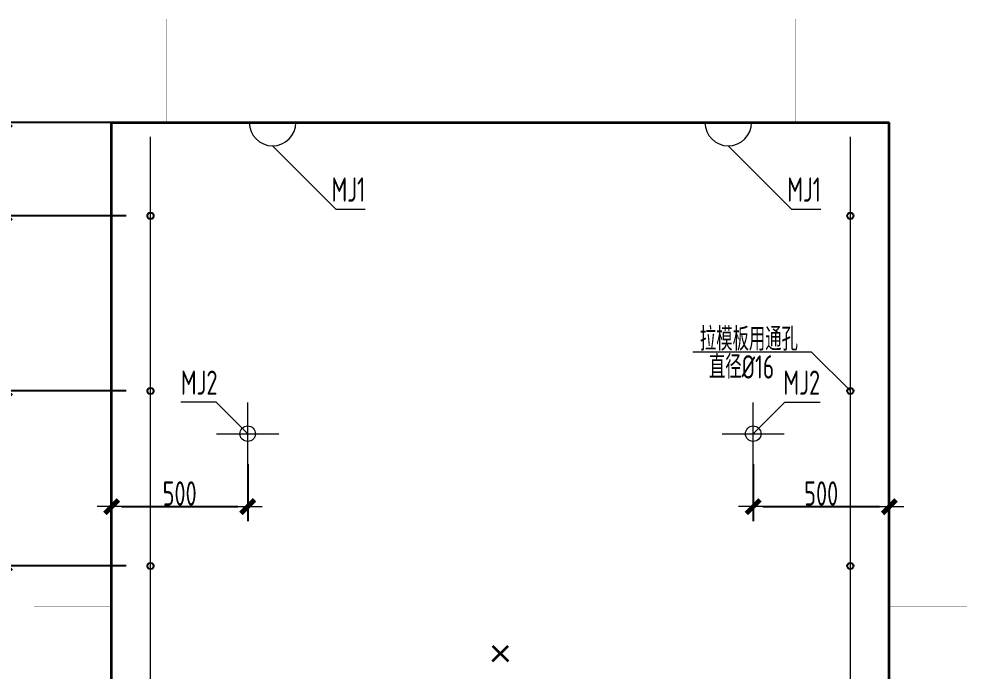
# Model space of a CAD drawing. Extents: x -85320 to 1679916, y -1321939 to 627.
# Drawn here: x 1211000 to 1220754, y -843974 to -837270 of the extents above; entities that cross this region are included whole.
import ezdxf
from ezdxf.enums import TextEntityAlignment as Align

# ---------------------------------------------------------------- set-up
doc = ezdxf.new("R2010")
doc.units = 0
doc.header["$LTSCALE"] = 1000
for name, color, linetype in [('S_WALL', 9, 'Continuous'), ('套筒垫片', 7, 'Continuous'), ('拉模', 7, 'Continuous'), ('详图符号', 7, 'Continuous')]:
    doc.layers.add(name, color=color, linetype=linetype)
for name, color, linetype, lineweight in [('直线', 7, 'Continuous', 18), ('预制墙埋件', 8, 'Continuous', 18), ('预制墙墙身水平筋', 130, 'Continuous', 18), ('预制墙墙身纵向受力筋', 1, 'Continuous', 18), ('预制墙详图标注', 3, 'Continuous', 18), ('预制墙详图轮廓', 3, 'Continuous', 35)]:
    doc.layers.add(name, color=color, linetype=linetype, lineweight=lineweight)
doc.styles.add('TSSD_Dimension', font='tssdeng.shx', dxfattribs={"width": 0.7, "bigfont": 'hztxt.shx'})
doc.styles.add('TSSD_Num', font='tssdeng.shx', dxfattribs={"width": 0.7, "bigfont": 'hztxt.shx'})
doc.styles.add('样式 1', font='yjkeng.shx', dxfattribs={"width": 0.7, "bigfont": 'yjkchn.shx'})
doc.dimstyles.new('标注', dxfattribs={"dimtxt": 300, "dimasz": 100, "dimexe": 100, "dimexo": 250, "dimgap": 100, "dimtad": 1, "dimdec": 0, "dimlfac": 0.25, "dimzin": 0, "dimdsep": 46, "dimtxsty": 'TSSD_Dimension', "dimblk": 'ARCHTICK', "dimcen": 0, "dimdle": 100, "dimclrt": 7, "dimadec": 0, "dimazin": 0, "dimtfac": 1, "dimtdec": 0, "dimtix": 1, "dimtmove": 2, "dimatfit": 3, "dimfxl": 1, "dimtolj": 1, "dimtzin": 0, "dimarcsym": 0})
doc.dimstyles.new('盈建科结构', dxfattribs={"dimscale": 100, "dimtxt": 2.5, "dimasz": 1, "dimexe": 1.5, "dimexo": 0.625, "dimgap": 0.1, "dimtad": 1, "dimdec": 0, "dimrnd": 1, "dimzin": 0, "dimdsep": 46, "dimtxsty": '样式 1', "dimblk": '_yjkbk', "dimblk1": 'ARCHTICK', "dimblk2": 'ARCHTICK', "dimcen": 0.09, "dimadec": 0, "dimazin": 0, "dimtfac": 1, "dimtdec": 4, "dimtix": 1, "dimtmove": 2, "dimatfit": 3, "dimfxl": 1, "dimtolj": 1, "dimtzin": 0, "dimarcsym": 0})

# ---------------------------------------------------------------- blocks, each defined once
blk = doc.blocks.new('_yjkbk')
blk.add_line((-1, 0), (1.5, 0))
blk.add_lwpolyline([(-0.7, -0.7, 0.5, 0.5, 0), (0.7, 0.7, 0.5, 0.5, 0)], format="xyseb")
blk = doc.blocks.new('*D2029')
at = {"layer": 'Defpoints', "color": 0, "transparency": 16777216}
for p in [(1211953.7, -841783.6), (1213353.7, -841783.6), (1213353.7, -842283.6)]:
    blk.add_point(p, dxfattribs=at)
at = {"layer": '预制墙详图标注', "color": 0, "lineweight": -2, "transparency": 16777216}
for p, q in [((1211953.7, -841846.1), (1211953.7, -842433.6)), ((1213353.7, -841846.1), (1213353.7, -842433.6)), ((1212053.7, -842283.6), (1213253.7, -842283.6))]:
    blk.add_line(p, q, dxfattribs=at)
at = {"layer": '预制墙详图标注', "color": 0, "lineweight": -2, "transparency": 16777216, "xscale": 100, "yscale": 100, "zscale": 100, "rotation": 180}
blk.add_blockref('_yjkbk', (1211953.7, -842283.6), dxfattribs=at)
at = {"layer": '预制墙详图标注', "color": 0, "lineweight": -2, "transparency": 16777216, "xscale": 100, "yscale": 100, "zscale": 100}
blk.add_blockref('_yjkbk', (1213353.7, -842283.6), dxfattribs=at)
at = {"layer": '预制墙详图标注', "color": 0, "transparency": 16777216, "insert": (1212653.7, -842273.6), "char_height": 250, "attachment_point": 8, "style": '样式 1'}
blk.add_mtext('\\A1;500', dxfattribs=at)
blk = doc.blocks.new('_ArchTick')
at = {"color": 0, "linetype": 'ByBlock', "const_width": 0.4}
blk.add_lwpolyline([(-0.5, -0.5), (0.5, 0.5)], dxfattribs=at)
blk = doc.blocks.new('*D2031')
at = {"layer": 'Defpoints', "color": 0, "transparency": 16777216}
for p in [(1218553.7, -841783.6), (1219953.7, -841783.6), (1219953.7, -842283.6)]:
    blk.add_point(p, dxfattribs=at)
at = {"layer": '预制墙详图标注', "color": 0, "lineweight": -2, "transparency": 16777216}
for p, q in [((1218553.7, -841846.1), (1218553.7, -842433.6)), ((1219953.7, -841846.1), (1219953.7, -842433.6)), ((1218653.7, -842283.6), (1219853.7, -842283.6))]:
    blk.add_line(p, q, dxfattribs=at)
at = {"layer": '预制墙详图标注', "color": 0, "lineweight": -2, "transparency": 16777216, "xscale": 100, "yscale": 100, "zscale": 100, "rotation": 180}
blk.add_blockref('_yjkbk', (1218553.7, -842283.6), dxfattribs=at)
at = {"layer": '预制墙详图标注', "color": 0, "lineweight": -2, "transparency": 16777216, "xscale": 100, "yscale": 100, "zscale": 100}
blk.add_blockref('_yjkbk', (1219953.7, -842283.6), dxfattribs=at)
at = {"layer": '预制墙详图标注', "color": 0, "transparency": 16777216, "insert": (1219253.7, -842273.6), "char_height": 250, "attachment_point": 8, "style": '样式 1'}
blk.add_mtext('\\A1;500', dxfattribs=at)
blk = doc.blocks.new('*D3015')
at = {"layer": 'Defpoints', "color": 0, "transparency": 16777216}
for p in [(1020088.1, -842246.6), (1021395.2, -842246.6), (1021395.2, -843206.6)]:
    blk.add_point(p, dxfattribs=at)
at = {"layer": '拉模', "color": 0, "lineweight": -2, "transparency": 16777216}
for p, q in [((1020088.1, -843306.6), (1020088.1, -842146.6)), ((1021145.2, -842246.6), (1019988.1, -842246.6)), ((1021145.2, -843206.6), (1019988.1, -843206.6))]:
    blk.add_line(p, q, dxfattribs=at)
at = {"layer": '拉模', "color": 0, "lineweight": -2, "transparency": 16777216, "xscale": 100, "yscale": 100, "zscale": 100}
for p, rotation in [((1020088.1, -842246.6), 90), ((1020088.1, -843206.6), 270)]:
    blk.add_blockref('_ArchTick', p, dxfattribs=dict(at, rotation=rotation))
at = {"layer": '拉模', "color": 7, "transparency": 16777216, "insert": (1019838.1, -842726.6), "char_height": 300, "attachment_point": 5, "rotation": 90, "style": 'TSSD_Dimension'}
blk.add_mtext('\\A1;240', dxfattribs=at)
blk = doc.blocks.new('*D3016')
at = {"layer": 'Defpoints', "color": 0, "transparency": 16777216}
for p in [(1021567.4, -839193.9), (1021167.4, -839294.6), (1021567.4, -839294.6)]:
    blk.add_point(p, dxfattribs=at)
at = {"layer": '拉模', "color": 0, "lineweight": -2, "transparency": 16777216}
for p, q in [((1021167.4, -839044.6), (1021167.4, -839093.9)), ((1021567.4, -839044.6), (1021567.4, -839093.9)), ((1021167.4, -839193.9), (1021067.4, -839193.9)), ((1021167.4, -839193.9), (1021567.4, -839193.9)), ((1021567.4, -839193.9), (1021667.4, -839193.9))]:
    blk.add_line(p, q, dxfattribs=at)
at = {"layer": '拉模', "color": 0, "lineweight": -2, "transparency": 16777216, "xscale": 100, "yscale": 100, "zscale": 100}
blk.add_blockref('_ArchTick', (1021167.4, -839193.9), dxfattribs=at)
at = {"layer": '拉模', "color": 0, "lineweight": -2, "transparency": 16777216, "xscale": 100, "yscale": 100, "zscale": 100, "rotation": 180}
blk.add_blockref('_ArchTick', (1021567.4, -839193.9), dxfattribs=at)
at = {"layer": '拉模', "color": 7, "transparency": 16777216, "insert": (1021367.4, -838943.9), "char_height": 300, "attachment_point": 5, "style": 'TSSD_Dimension'}
blk.add_mtext('\\A1;100', dxfattribs=at)
blk = doc.blocks.new('*D3017')
at = {"layer": 'Defpoints', "color": 0, "transparency": 16777216}
for p in [(1021567.4, -840446.6), (1020088.1, -842246.6), (1021567.4, -842246.6)]:
    blk.add_point(p, dxfattribs=at)
at = {"layer": '拉模', "color": 0, "lineweight": -2, "transparency": 16777216}
for p, q in [((1020088.1, -840346.6), (1020088.1, -842346.6)), ((1021317.4, -840446.6), (1019988.1, -840446.6)), ((1021317.4, -842246.6), (1019988.1, -842246.6))]:
    blk.add_line(p, q, dxfattribs=at)
at = {"layer": '拉模', "color": 0, "lineweight": -2, "transparency": 16777216, "xscale": 100, "yscale": 100, "zscale": 100}
for p, rotation in [((1020088.1, -840446.6), 90), ((1020088.1, -842246.6), 270)]:
    blk.add_blockref('_ArchTick', p, dxfattribs=dict(at, rotation=rotation))
at = {"layer": '拉模', "color": 7, "transparency": 16777216, "insert": (1019838.1, -841346.6), "char_height": 300, "attachment_point": 5, "rotation": 90, "style": 'TSSD_Dimension'}
blk.add_mtext('\\A1;450', dxfattribs=at)
blk = doc.blocks.new('*D3018')
at = {"layer": 'Defpoints', "color": 0, "transparency": 16777216}
for p in [(1021567.4, -838646.6), (1020088.1, -840446.6), (1021567.4, -840446.6)]:
    blk.add_point(p, dxfattribs=at)
at = {"layer": '拉模', "color": 0, "lineweight": -2, "transparency": 16777216}
for p, q in [((1020088.1, -838546.6), (1020088.1, -840546.6)), ((1021317.4, -838646.6), (1019988.1, -838646.6)), ((1021317.4, -840446.6), (1019988.1, -840446.6))]:
    blk.add_line(p, q, dxfattribs=at)
at = {"layer": '拉模', "color": 0, "lineweight": -2, "transparency": 16777216, "xscale": 100, "yscale": 100, "zscale": 100}
for p, rotation in [((1020088.1, -838646.6), 90), ((1020088.1, -840446.6), 270)]:
    blk.add_blockref('_ArchTick', p, dxfattribs=dict(at, rotation=rotation))
at = {"layer": '拉模', "color": 7, "transparency": 16777216, "insert": (1019838.1, -839546.6), "char_height": 300, "attachment_point": 5, "rotation": 90, "style": 'TSSD_Dimension'}
blk.add_mtext('\\A1;450', dxfattribs=at)
blk = doc.blocks.new('*D3019')
at = {"layer": 'Defpoints', "color": 0, "transparency": 16777216}
for p in [(1021567.4, -836846.6), (1020088.1, -838646.6), (1021567.4, -838646.6)]:
    blk.add_point(p, dxfattribs=at)
at = {"layer": '拉模', "color": 0, "lineweight": -2, "transparency": 16777216}
for p, q in [((1020088.1, -836746.6), (1020088.1, -838746.6)), ((1021317.4, -836846.6), (1019988.1, -836846.6)), ((1021317.4, -838646.6), (1019988.1, -838646.6))]:
    blk.add_line(p, q, dxfattribs=at)
at = {"layer": '拉模', "color": 0, "lineweight": -2, "transparency": 16777216, "xscale": 100, "yscale": 100, "zscale": 100}
for p, rotation in [((1020088.1, -836846.6), 90), ((1020088.1, -838646.6), 270)]:
    blk.add_blockref('_ArchTick', p, dxfattribs=dict(at, rotation=rotation))
at = {"layer": '拉模', "color": 7, "transparency": 16777216, "insert": (1019838.1, -837746.6), "char_height": 300, "attachment_point": 5, "rotation": 90, "style": 'TSSD_Dimension'}
blk.add_mtext('\\A1;450', dxfattribs=at)
blk = doc.blocks.new('*D3020')
at = {"layer": 'Defpoints', "color": 0, "transparency": 16777216}
for p in [(1021567.4, -835046.6), (1020088.1, -836846.6), (1021567.4, -836846.6)]:
    blk.add_point(p, dxfattribs=at)
at = {"layer": '拉模', "color": 0, "lineweight": -2, "transparency": 16777216}
for p, q in [((1020088.1, -834946.6), (1020088.1, -836946.6)), ((1021317.4, -835046.6), (1019988.1, -835046.6)), ((1021317.4, -836846.6), (1019988.1, -836846.6))]:
    blk.add_line(p, q, dxfattribs=at)
at = {"layer": '拉模', "color": 0, "lineweight": -2, "transparency": 16777216, "xscale": 100, "yscale": 100, "zscale": 100}
for p, rotation in [((1020088.1, -835046.6), 90), ((1020088.1, -836846.6), 270)]:
    blk.add_blockref('_ArchTick', p, dxfattribs=dict(at, rotation=rotation))
at = {"layer": '拉模', "color": 7, "transparency": 16777216, "insert": (1019838.1, -835946.6), "char_height": 300, "attachment_point": 5, "rotation": 90, "style": 'TSSD_Dimension'}
blk.add_mtext('\\A1;450', dxfattribs=at)
blk = doc.blocks.new('*D3021')
at = {"layer": 'Defpoints', "color": 0, "transparency": 16777216}
for p in [(1021567.4, -833246.6), (1020088.1, -835046.6), (1021567.4, -835046.6)]:
    blk.add_point(p, dxfattribs=at)
at = {"layer": '拉模', "color": 0, "lineweight": -2, "transparency": 16777216}
for p, q in [((1020088.1, -833146.6), (1020088.1, -835146.6)), ((1021317.4, -833246.6), (1019988.1, -833246.6)), ((1021317.4, -835046.6), (1019988.1, -835046.6))]:
    blk.add_line(p, q, dxfattribs=at)
at = {"layer": '拉模', "color": 0, "lineweight": -2, "transparency": 16777216, "xscale": 100, "yscale": 100, "zscale": 100}
for p, rotation in [((1020088.1, -833246.6), 90), ((1020088.1, -835046.6), 270)]:
    blk.add_blockref('_ArchTick', p, dxfattribs=dict(at, rotation=rotation))
at = {"layer": '拉模', "color": 7, "transparency": 16777216, "insert": (1019838.1, -834146.6), "char_height": 300, "attachment_point": 5, "rotation": 90, "style": 'TSSD_Dimension'}
blk.add_mtext('\\A1;450', dxfattribs=at)
blk = doc.blocks.new('*D3022')
at = {"layer": 'Defpoints', "color": 0, "transparency": 16777216}
for p in [(1020088.1, -832286.6), (1021567.4, -832286.6), (1021567.4, -833246.6)]:
    blk.add_point(p, dxfattribs=at)
at = {"layer": '拉模', "color": 0, "lineweight": -2, "transparency": 16777216}
for p, q in [((1020088.1, -833346.6), (1020088.1, -832186.6)), ((1021317.4, -832286.6), (1019988.1, -832286.6)), ((1021317.4, -833246.6), (1019988.1, -833246.6))]:
    blk.add_line(p, q, dxfattribs=at)
at = {"layer": '拉模', "color": 0, "lineweight": -2, "transparency": 16777216, "xscale": 100, "yscale": 100, "zscale": 100}
for p, rotation in [((1020088.1, -832286.6), 90), ((1020088.1, -833246.6), 270)]:
    blk.add_blockref('_ArchTick', p, dxfattribs=dict(at, rotation=rotation))
at = {"layer": '拉模', "color": 7, "transparency": 16777216, "insert": (1019838.1, -832766.6), "char_height": 300, "attachment_point": 5, "rotation": 90, "style": 'TSSD_Dimension'}
blk.add_mtext('\\A1;240', dxfattribs=at)
blk = doc.blocks.new('拉模孔')
at = {"layer": 'S_WALL'}
for centre in [(1021567.4, -833246.6), (1021567.4, -835046.6), (1021567.4, -836846.6), (1021567.4, -838646.6), (1021567.4, -840446.6), (1021567.4, -842246.6)]:
    blk.add_circle(centre, 32, dxfattribs=at)
at = {"layer": '拉模', "color": 3, "lineweight": 0}
blk.add_line((1021567.4, -843206.6), (1021567.4, -832432.7), dxfattribs=at)
at = {"layer": '拉模', "color": 3}
for base, p1, p2, picture, middle in [((1020088.1, -832286.6), (1021567.4, -833246.6), (1021567.4, -832286.6), '*D3022', (1019838.1, -832766.6)), ((1020088.1, -835046.6), (1021567.4, -833246.6), (1021567.4, -835046.6), '*D3021', (1019838.1, -834146.6)), ((1020088.1, -836846.6), (1021567.4, -835046.6), (1021567.4, -836846.6), '*D3020', (1019838.1, -835946.6)), ((1020088.1, -838646.6), (1021567.4, -836846.6), (1021567.4, -838646.6), '*D3019', (1019838.1, -837746.6)), ((1020088.1, -840446.6), (1021567.4, -838646.6), (1021567.4, -840446.6), '*D3018', (1019838.1, -839546.6)), ((1020088.1, -842246.6), (1021567.4, -840446.6), (1021567.4, -842246.6), '*D3017', (1019838.1, -841346.6)), ((1020088.1, -842246.6), (1021395.2, -843206.6), (1021395.2, -842246.6), '*D3015', (1019838.1, -842726.6))]:
    dim = blk.add_linear_dim(base=base, p1=p1, p2=p2, angle=90, dimstyle='标注', dxfattribs=at)
    dim.commit()
    dim.dimension.update_dxf_attribs({"geometry": picture, "text_midpoint": middle})
dim = blk.add_linear_dim(base=(1021567.4, -839193.9), p1=(1021167.4, -839294.6), p2=(1021567.4, -839294.6), dimstyle='标注', dxfattribs=at)
dim.commit()
dim.dimension.update_dxf_attribs({"geometry": '*D3016', "text_midpoint": (1021367.4, -838943.9)})

msp = doc.modelspace()

# ---------------------------------------------------------------- linework, layer by layer
at = {"layer": 'S_WALL'}
for centre in [(1219553.678, -839293.638), (1219553.678, -841093.638), (1219553.678, -842893.638)]:
    msp.add_circle(centre, 32, dxfattribs=at)
at = {"layer": '套筒垫片', "linetype": 'Continuous', "lineweight": 0}
msp.add_lwpolyline([(1219553.678, -841093.638), (1219153.678, -840693.638), (1217933.603, -840693.638)], dxfattribs=at)
at = {"layer": '拉模', "color": 3, "lineweight": 0}
msp.add_line((1219553.678, -849253.638), (1219553.678, -838479.738), dxfattribs=at)
at = {"layer": '直线', "lineweight": 18}
for points in [[(1213609.678, -838573.638), (1214259.678, -839223.638), (1214562.562, -839223.638)], [(1218297.678, -838573.638), (1218947.678, -839223.638), (1219250.562, -839223.638)], [(1213353.678, -841533.638), (1213028.678, -841208.638), (1212665.216, -841208.638)], [(1218553.678, -841533.638), (1218878.678, -841208.638), (1219242.139, -841208.638)]]:
    msp.add_lwpolyline(points, dxfattribs=at)
at = {"layer": '预制墙埋件', "lineweight": 18}
for p, q in [((1213353.678, -841853.638), (1213353.678, -841213.638)), ((1218553.678, -841853.638), (1218553.678, -841213.638)), ((1213033.678, -841533.638), (1213673.678, -841533.638)), ((1218233.678, -841533.638), (1218873.678, -841533.638))]:
    msp.add_line(p, q, dxfattribs=at)
for centre in [(1213353.678, -841533.638), (1218553.678, -841533.638)]:
    msp.add_circle(centre, 80, dxfattribs=at)
for centre in [(1213609.678, -838333.638), (1218297.678, -838333.638)]:
    msp.add_arc(centre, 240, 180, 0, dxfattribs=at)
at = {"layer": '预制墙墙身水平筋', "lineweight": 18, "const_width": 0.18}
for points in [[(1211290.213, -838493.638), (1211153.678, -838493.638), (1211153.678, -838453.638), (1211953.678, -838453.638), (1211953.678, -838493.638), (1211153.678, -838493.638), (1211153.678, -838453.638), (1211290.213, -838453.638)], [(1211290.213, -838493.638), (1211153.678, -838493.638), (1211153.678, -838453.638), (1211953.678, -838453.638), (1211953.678, -838493.638), (1211153.678, -838493.638), (1211153.678, -838453.638), (1211290.213, -838453.638)], [(1219953.678, -838453.638), (1220753.678, -838453.638), (1220753.678, -838493.638), (1220617.142, -838493.638), (1220617.142, -838453.638), (1220753.678, -838453.638), (1220753.678, -838493.638), (1219953.678, -838493.638)], [(1219953.678, -838453.638), (1220753.678, -838453.638), (1220753.678, -838493.638), (1220617.142, -838493.638), (1220617.142, -838453.638), (1220753.678, -838453.638), (1220753.678, -838493.638), (1219953.678, -838493.638)], [(1211290.213, -839313.638), (1211153.678, -839313.638), (1211153.678, -839273.638), (1211953.678, -839273.638), (1211953.678, -839313.638), (1211153.678, -839313.638), (1211153.678, -839273.638), (1211290.213, -839273.638)], [(1211290.213, -839313.638), (1211153.678, -839313.638), (1211153.678, -839273.638), (1211953.678, -839273.638), (1211953.678, -839313.638), (1211153.678, -839313.638), (1211153.678, -839273.638), (1211290.213, -839273.638)], [(1219953.678, -839273.638), (1220753.678, -839273.638), (1220753.678, -839313.638), (1220617.142, -839313.638), (1220617.142, -839273.638), (1220753.678, -839273.638), (1220753.678, -839313.638), (1219953.678, -839313.638)], [(1219953.678, -839273.638), (1220753.678, -839273.638), (1220753.678, -839313.638), (1220617.142, -839313.638), (1220617.142, -839273.638), (1220753.678, -839273.638), (1220753.678, -839313.638), (1219953.678, -839313.638)], [(1211290.213, -840113.638), (1211153.678, -840113.638), (1211153.678, -840073.638), (1211953.678, -840073.638), (1211953.678, -840113.638), (1211153.678, -840113.638), (1211153.678, -840073.638), (1211290.213, -840073.638)], [(1211290.213, -840113.638), (1211153.678, -840113.638), (1211153.678, -840073.638), (1211953.678, -840073.638), (1211953.678, -840113.638), (1211153.678, -840113.638), (1211153.678, -840073.638), (1211290.213, -840073.638)], [(1219953.678, -840073.638), (1220753.678, -840073.638), (1220753.678, -840113.638), (1220617.142, -840113.638), (1220617.142, -840073.638), (1220753.678, -840073.638), (1220753.678, -840113.638), (1219953.678, -840113.638)], [(1219953.678, -840073.638), (1220753.678, -840073.638), (1220753.678, -840113.638), (1220617.142, -840113.638), (1220617.142, -840073.638), (1220753.678, -840073.638), (1220753.678, -840113.638), (1219953.678, -840113.638)], [(1211290.213, -840913.638), (1211153.678, -840913.638), (1211153.678, -840873.638), (1211953.678, -840873.638), (1211953.678, -840913.638), (1211153.678, -840913.638), (1211153.678, -840873.638), (1211290.213, -840873.638)], [(1211290.213, -840913.638), (1211153.678, -840913.638), (1211153.678, -840873.638), (1211953.678, -840873.638), (1211953.678, -840913.638), (1211153.678, -840913.638), (1211153.678, -840873.638), (1211290.213, -840873.638)], [(1219953.678, -840873.638), (1220753.678, -840873.638), (1220753.678, -840913.638), (1220617.142, -840913.638), (1220617.142, -840873.638), (1220753.678, -840873.638), (1220753.678, -840913.638), (1219953.678, -840913.638)], [(1219953.678, -840873.638), (1220753.678, -840873.638), (1220753.678, -840913.638), (1220617.142, -840913.638), (1220617.142, -840873.638), (1220753.678, -840873.638), (1220753.678, -840913.638), (1219953.678, -840913.638)], [(1211290.213, -841713.638), (1211153.678, -841713.638), (1211153.678, -841673.638), (1211953.678, -841673.638), (1211953.678, -841713.638), (1211153.678, -841713.638), (1211153.678, -841673.638), (1211290.213, -841673.638)], [(1211290.213, -841713.638), (1211153.678, -841713.638), (1211153.678, -841673.638), (1211953.678, -841673.638), (1211953.678, -841713.638), (1211153.678, -841713.638), (1211153.678, -841673.638), (1211290.213, -841673.638)], [(1219953.678, -841673.638), (1220753.678, -841673.638), (1220753.678, -841713.638), (1220617.142, -841713.638), (1220617.142, -841673.638), (1220753.678, -841673.638), (1220753.678, -841713.638), (1219953.678, -841713.638)], [(1219953.678, -841673.638), (1220753.678, -841673.638), (1220753.678, -841713.638), (1220617.142, -841713.638), (1220617.142, -841673.638), (1220753.678, -841673.638), (1220753.678, -841713.638), (1219953.678, -841713.638)], [(1211290.213, -842513.638), (1211153.678, -842513.638), (1211153.678, -842473.638), (1211953.678, -842473.638), (1211953.678, -842513.638), (1211153.678, -842513.638), (1211153.678, -842473.638), (1211290.213, -842473.638)], [(1211290.213, -842513.638), (1211153.678, -842513.638), (1211153.678, -842473.638), (1211953.678, -842473.638), (1211953.678, -842513.638), (1211153.678, -842513.638), (1211153.678, -842473.638), (1211290.213, -842473.638)], [(1219953.678, -842473.638), (1220753.678, -842473.638), (1220753.678, -842513.638), (1220617.142, -842513.638), (1220617.142, -842473.638), (1220753.678, -842473.638), (1220753.678, -842513.638), (1219953.678, -842513.638)], [(1219953.678, -842473.638), (1220753.678, -842473.638), (1220753.678, -842513.638), (1220617.142, -842513.638), (1220617.142, -842473.638), (1220753.678, -842473.638), (1220753.678, -842513.638), (1219953.678, -842513.638)], [(1211290.213, -843313.638), (1211153.678, -843313.638), (1211153.678, -843273.638), (1211953.678, -843273.638), (1211953.678, -843313.638), (1211153.678, -843313.638), (1211153.678, -843273.638), (1211290.213, -843273.638)], [(1211290.213, -843313.638), (1211153.678, -843313.638), (1211153.678, -843273.638), (1211953.678, -843273.638), (1211953.678, -843313.638), (1211153.678, -843313.638), (1211153.678, -843273.638), (1211290.213, -843273.638)], [(1219953.678, -843273.638), (1220753.678, -843273.638), (1220753.678, -843313.638), (1220617.142, -843313.638), (1220617.142, -843273.638), (1220753.678, -843273.638), (1220753.678, -843313.638), (1219953.678, -843313.638)], [(1219953.678, -843273.638), (1220753.678, -843273.638), (1220753.678, -843313.638), (1220617.142, -843313.638), (1220617.142, -843273.638), (1220753.678, -843273.638), (1220753.678, -843313.638), (1219953.678, -843313.638)]]:
    msp.add_lwpolyline(points, close=True, dxfattribs=at)
at = {"layer": '预制墙墙身纵向受力筋', "lineweight": 18, "const_width": 0.18}
for points in [[(1212521.678, -838333.638), (1212521.678, -837269.638), (1212585.678, -837269.638), (1212585.678, -838333.638)], [(1213321.678, -838333.638), (1213321.678, -837269.638), (1213385.678, -837269.638), (1213385.678, -838333.638)], [(1214121.678, -838333.638), (1214121.678, -837269.638), (1214185.678, -837269.638), (1214185.678, -838333.638)], [(1214921.678, -838333.638), (1214921.678, -837269.638), (1214985.678, -837269.638), (1214985.678, -838333.638)], [(1215721.678, -838333.638), (1215721.678, -837269.638), (1215785.678, -837269.638), (1215785.678, -838333.638)], [(1216521.678, -838333.638), (1216521.678, -837269.638), (1216585.678, -837269.638), (1216585.678, -838333.638)], [(1217321.678, -838333.638), (1217321.678, -837269.638), (1217385.678, -837269.638), (1217385.678, -838333.638)], [(1218121.678, -838333.638), (1218121.678, -837269.638), (1218185.678, -837269.638), (1218185.678, -838333.638)], [(1218921.678, -838333.638), (1218921.678, -837269.638), (1218985.678, -837269.638), (1218985.678, -838333.638)]]:
    msp.add_lwpolyline(points, close=True, dxfattribs=at)
at = {"layer": '预制墙详图标注', "lineweight": 35}
for p, q in [((1215873.678, -843713.638), (1216033.678, -843873.638)), ((1215873.678, -843873.638), (1216033.678, -843713.638))]:
    msp.add_line(p, q, dxfattribs=at)
at = {"layer": '预制墙详图轮廓', "lineweight": 35}
for p, q in [((1211953.678, -838333.638), (1219953.678, -838333.638)), ((1211953.678, -849253.638), (1211953.678, -838333.638)), ((1219953.678, -849253.638), (1219953.678, -838333.638))]:
    msp.add_line(p, q, dxfattribs=at)

# ---------------------------------------------------------------- block references
at = {"layer": '拉模', "color": 3}
msp.add_blockref('拉模孔', (190786.317, -6047.062), dxfattribs=at)

# ---------------------------------------------------------------- texts
at = {"layer": '直线', "linetype": 'Continuous', "style": '样式 1', "width": 0.7}
for s, p in [('MJ1', (1214562.562, -839223.638)), ('MJ1', (1219250.562, -839223.638)), ('MJ2', (1219242.139, -841208.638))]:
    msp.add_text(s, height=250, dxfattribs=at).set_placement(p, align=Align.BOTTOM_RIGHT)
msp.add_text('MJ2', height=250, dxfattribs=at).set_placement((1212665.216, -841208.638), align=Align.BOTTOM_LEFT)
at = {"layer": '详图符号', "lineweight": 0, "style": 'TSSD_Num', "width": 0.7}
msp.add_text('拉模板用通孔', height=240, dxfattribs=at).set_placement((1218005.681, -840440.177), align=Align.TOP_LEFT)
msp.add_text('直径%%C16', height=240, dxfattribs=at).set_placement((1218098.262, -840966.64))

# ---------------------------------------------------------------- dimensions: what is measured, and where the dimension line sits
at = {"layer": '预制墙详图标注'}
for p1, p2, picture, middle in [((1211953.678, -841783.638), (1213353.678, -841783.638), '*D2029', (1212653.678, -842148.638)), ((1218553.678, -841783.638), (1219953.678, -841783.638), '*D2031', (1219253.678, -842148.638))]:
    dim = msp.add_aligned_dim(p1=p1, p2=p2, distance=-500, text='500', dimstyle='盈建科结构', override={"dimscale": 100, "dimtxt": 2.5, "dimasz": 1, "dimexe": 1.5, "dimexo": 0.625, "dimgap": 0.1, "dimtad": 1, "dimlfac": 0.25, "dimrnd": 5, "dimdle": 0, "dimtix": 1, "dimfxlon": 0}, dxfattribs=at)
    dim.commit()
    dim.dimension.update_dxf_attribs({"geometry": picture, "text_midpoint": middle})

doc.saveas('drawing.dxf')
